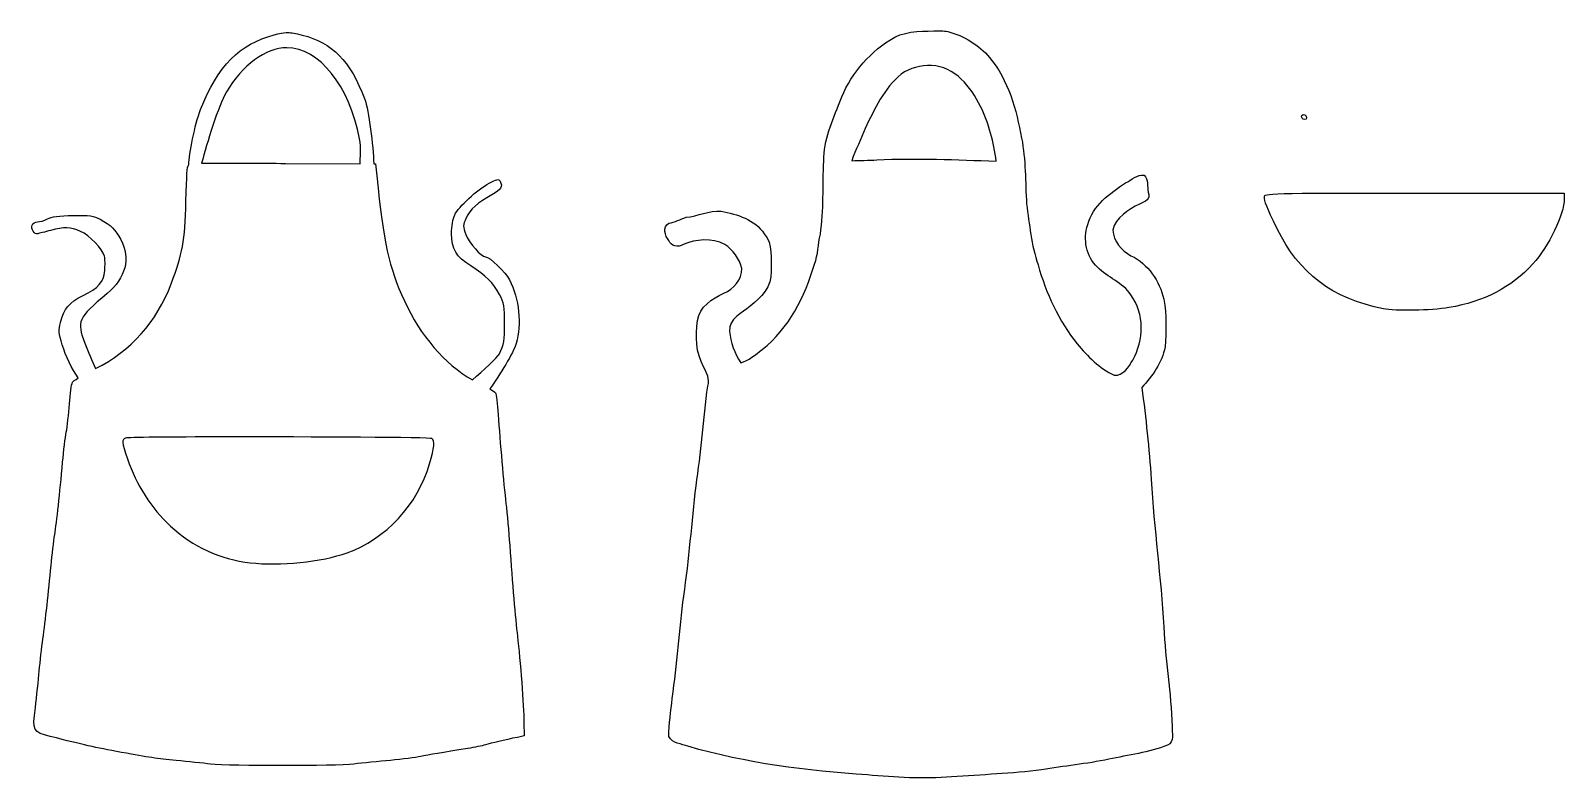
# Model space of a CAD drawing. Header units: centimetres. Extents: x -25.9 to 14.8, y -6.6 to 13.3.
import ezdxf

# ---------------------------------------------------------------- set-up
doc = ezdxf.new("R2010")
doc.units = ezdxf.units.CM
doc.header["$MEASUREMENT"] = 0
doc.layers.add('Layer 1', color=7, linetype='Continuous')

msp = doc.modelspace()

# ---------------------------------------------------------------- linework, layer by layer
at = {"layer": 'Layer 1', "color": 1}
for points, knots in [([(-19.08248, 13.24063), (-19.09611, 13.24082), (-19.10939, 13.24049), (-19.12299, 13.2398), (-19.12299, 13.2398), (-19.20763, 13.23553), (-19.29601, 13.21398), (-19.4438, 13.17613), (-19.4438, 13.17613), (-20.36234, 12.94089), (-20.94269, 12.353), (-21.39841, 11.19506), (-21.39841, 11.19506), (-21.55436, 10.79882), (-21.69681, 10.01064), (-21.71012, 9.73902), (-21.71012, 9.73902), (-21.75769, 9.67909), (-21.76523, 9.4839), (-21.78536, 8.76668), (-21.78536, 8.76668), (-21.81573, 7.68464), (-21.86805, 7.39306), (-22.17645, 6.57808), (-22.17645, 6.57808), (-22.5576, 5.57085), (-23.24579, 4.80058), (-24.18232, 4.33243), (-24.18232, 4.33243), (-24.27014, 4.53919), (-24.37811, 4.77531), (-24.46344, 5.00133), (-24.46344, 5.00133), (-24.68818, 5.5966), (-24.66022, 5.65935), (-23.8764, 6.31929), (-23.8764, 6.31929), (-23.377, 6.73976), (-23.25168, 7.23838), (-23.51591, 7.75631), (-23.51591, 7.75631), (-23.64115, 8.0018), (-23.78325, 8.14187), (-24.05583, 8.28796), (-24.05583, 8.28796), (-24.23107, 8.38188), (-24.33813, 8.39671), (-24.78343, 8.38966), (-24.78343, 8.38966), (-25.14333, 8.38396), (-25.35311, 8.35595), (-25.4606, 8.30036), (-25.4606, 8.30036), (-25.5463, 8.25604), (-25.66478, 8.22016), (-25.72353, 8.22016), (-25.72353, 8.22016), (-25.78228, 8.22016), (-25.84471, 8.18201), (-25.86244, 8.13582), (-25.86244, 8.13582), (-25.90289, 8.0304), (-25.80789, 7.88025), (-25.71609, 7.90431), (-25.71609, 7.90431), (-25.67817, 7.91425), (-25.52503, 7.95497), (-25.37544, 7.99443), (-25.37544, 7.99443), (-25.01295, 8.09007), (-24.85275, 8.08464), (-24.58252, 7.9688), (-24.58252, 7.9688), (-24.34158, 7.86552), (-23.99488, 7.50593), (-23.94504, 7.30734), (-23.94504, 7.30734), (-23.92852, 7.24153), (-23.92657, 7.07251), (-23.94008, 6.93196), (-23.94008, 6.93196), (-23.97056, 6.6148), (-24.09374, 6.47433), (-24.5296, 6.25975), (-24.5296, 6.25975), (-24.88137, 6.08657), (-25.01163, 5.92732), (-25.11168, 5.54951), (-25.11168, 5.54951), (-25.16441, 5.35041), (-25.15871, 5.27248), (-25.06455, 4.96081), (-25.06455, 4.96081), (-24.97279, 4.65707), (-24.81329, 4.32849), (-24.63956, 4.08438), (-24.63956, 4.08438), (-24.72551, 4.03123), (-24.78467, 3.98865), (-24.79583, 3.9678), (-24.79583, 3.9678), (-24.82118, 3.92043), (-24.85739, 3.66276), (-24.87603, 3.39481), (-24.87603, 3.39481), (-24.89467, 3.12686), (-24.93121, 2.79183), (-24.95789, 2.65067), (-24.95789, 2.65067), (-24.98456, 2.50951), (-25.02834, 2.15169), (-25.05463, 1.85527), (-25.05463, 1.85527), (-25.12874, 1.01953), (-25.21071, 0.26836), (-25.26547, -0.06957), (-25.26547, -0.06957), (-25.29292, -0.23896), (-25.33722, -0.60912), (-25.36304, -0.89143), (-25.36304, -0.89143), (-25.42678, -1.58843), (-25.5115, -2.3482), (-25.57967, -2.83529), (-25.57967, -2.83529), (-25.6108, -3.05771), (-25.65332, -3.43857), (-25.67475, -3.68196), (-25.67475, -3.68196), (-25.69619, -3.92535), (-25.74309, -4.36282), (-25.77893, -4.65348), (-25.77893, -4.65348), (-25.85622, -5.28019), (-25.8451, -5.30081), (-25.38288, -5.41829), (-25.38288, -5.41829), (-24.47338, -5.64946), (-24.23313, -5.70332), (-23.49111, -5.8408), (-23.49111, -5.8408), (-22.76417, -5.97548), (-22.56445, -6.0053), (-22.04169, -6.0566), (-22.04169, -6.0566), (-21.7381, -6.08639), (-21.32815, -6.12858), (-21.13053, -6.15003), (-21.13053, -6.15003), (-20.61119, -6.20639), (-17.8157, -6.20699), (-17.33211, -6.15086), (-17.33211, -6.15086), (-17.10626, -6.12464), (-16.66796, -6.08021), (-16.35811, -6.05247), (-16.35811, -6.05247), (-16.04826, -6.02473), (-15.68962, -5.97984), (-15.56188, -5.95242), (-15.56188, -5.95242), (-15.34172, -5.90518), (-14.99647, -5.84549), (-14.30428, -5.73662), (-14.30428, -5.73662), (-14.13557, -5.71009), (-13.92829, -5.66749), (-13.84291, -5.64154), (-13.84291, -5.64154), (-13.68807, -5.59446), (-13.33498, -5.51141), (-12.99459, -5.44228), (-12.99459, -5.44228), (-12.99459, -5.44228), (-12.81517, -5.4059), (-12.81517, -5.4059), (-12.81517, -5.4059), (-12.81517, -5.4059), (-12.8193, -5.04789), (-12.8193, -5.04789), (-12.8193, -5.04789), (-12.82451, -4.62737), (-12.91879, -3.38771), (-12.99293, -2.76503), (-12.99293, -2.76503), (-13.04929, -2.29169), (-13.1284, -1.36628), (-13.19881, -0.35236), (-13.19881, -0.35236), (-13.22331, 0.00053), (-13.26769, 0.49737), (-13.2972, 0.75145), (-13.2972, 0.75145), (-13.36023, 1.29419), (-13.45511, 2.38738), (-13.50225, 3.11286), (-13.50225, 3.11286), (-13.5206, 3.39517), (-13.553, 3.6544), (-13.57501, 3.68916), (-13.57501, 3.68916), (-13.5876, 3.70903), (-13.64682, 3.7494), (-13.72715, 3.79499), (-13.72715, 3.79499), (-13.45324, 4.16602), (-13.09635, 4.7528), (-13.02683, 4.99388), (-13.02683, 4.99388), (-12.87555, 5.51853), (-12.9435, 6.17077), (-13.20377, 6.68639), (-13.20377, 6.68639), (-13.30262, 6.88223), (-13.73469, 7.29576), (-13.84042, 7.29576), (-13.84042, 7.29576), (-13.95668, 7.29576), (-14.26744, 7.64947), (-14.35718, 7.88446), (-14.35718, 7.88446), (-14.443, 8.10919), (-14.44268, 8.12786), (-14.35222, 8.32846), (-14.35222, 8.32846), (-14.25201, 8.55069), (-14.05167, 8.72936), (-13.66761, 8.93866), (-13.66761, 8.93866), (-13.42472, 9.07102), (-13.36881, 9.16426), (-13.45429, 9.2975), (-13.45429, 9.2975), (-13.4969, 9.36392), (-13.53653, 9.35696), (-13.7412, 9.24624), (-13.7412, 9.24624), (-14.06331, 9.07198), (-14.55347, 8.62155), (-14.65567, 8.40619), (-14.65567, 8.40619), (-14.70519, 8.30184), (-14.74001, 8.09938), (-14.74001, 7.9101), (-14.74001, 7.9101), (-14.74001, 7.5009), (-14.61799, 7.29572), (-14.23151, 7.05268), (-14.23151, 7.05268), (-13.8327, 6.80189), (-13.62427, 6.59519), (-13.46753, 6.29531), (-13.46753, 6.29531), (-13.34895, 6.06845), (-13.33281, 5.97842), (-13.33276, 5.52471), (-13.33276, 5.52471), (-13.33271, 5.07213), (-13.34956, 4.97789), (-13.47167, 4.72517), (-13.47167, 4.72517), (-13.52164, 4.62175), (-13.90033, 4.28101), (-14.18522, 4.03147), (-14.18522, 4.03147), (-14.92389, 4.45734), (-15.56841, 5.20189), (-15.991, 6.12664), (-15.991, 6.12664), (-16.40625, 7.03533), (-16.54131, 7.64592), (-16.72357, 9.43807), (-16.72357, 9.43807), (-16.72357, 9.43807), (-16.75582, 9.75805), (-16.75582, 9.75805), (-16.75582, 9.75805), (-16.75582, 9.75805), (-16.80295, 9.75805), (-16.80295, 9.75805), (-16.80295, 9.75805), (-16.8221, 10.24048), (-16.92375, 11.15319), (-17.05017, 11.49107), (-17.05017, 11.49107), (-17.42013, 12.47988), (-17.91085, 12.97987), (-18.69968, 13.17117), (-18.69968, 13.17117), (-18.88538, 13.2162), (-18.98712, 13.23926), (-19.0825, 13.24062), (-19.0825, 13.24062), (-19.0825, 13.24062), (-19.08248, 13.24063), (-19.08248, 13.24063)], [0, 0, 0, 0, 0.01333333, 0.01333333, 0.01333333, 0.01333333, 0.02666667, 0.02666667, 0.02666667, 0.02666667, 0.04, 0.04, 0.04, 0.04, 0.05333333, 0.05333333, 0.05333333, 0.05333333, 0.06666667, 0.06666667, 0.06666667, 0.06666667, 0.08, 0.08, 0.08, 0.08, 0.09333333, 0.09333333, 0.09333333, 0.09333333, 0.10666667, 0.10666667, 0.10666667, 0.10666667, 0.12, 0.12, 0.12, 0.12, 0.13333333, 0.13333333, 0.13333333, 0.13333333, 0.14666667, 0.14666667, 0.14666667, 0.14666667, 0.16, 0.16, 0.16, 0.16, 0.17333333, 0.17333333, 0.17333333, 0.17333333, 0.18666667, 0.18666667, 0.18666667, 0.18666667, 0.2, 0.2, 0.2, 0.2, 0.21333333, 0.21333333, 0.21333333, 0.21333333, 0.22666667, 0.22666667, 0.22666667, 0.22666667, 0.24, 0.24, 0.24, 0.24, 0.25333333, 0.25333333, 0.25333333, 0.25333333, 0.26666667, 0.26666667, 0.26666667, 0.26666667, 0.28, 0.28, 0.28, 0.28, 0.29333333, 0.29333333, 0.29333333, 0.29333333, 0.30666667, 0.30666667, 0.30666667, 0.30666667, 0.32, 0.32, 0.32, 0.32, 0.33333333, 0.33333333, 0.33333333, 0.33333333, 0.34666667, 0.34666667, 0.34666667, 0.34666667, 0.36, 0.36, 0.36, 0.36, 0.37333333, 0.37333333, 0.37333333, 0.37333333, 0.38666667, 0.38666667, 0.38666667, 0.38666667, 0.4, 0.4, 0.4, 0.4, 0.41333333, 0.41333333, 0.41333333, 0.41333333, 0.42666667, 0.42666667, 0.42666667, 0.42666667, 0.44, 0.44, 0.44, 0.44, 0.45333333, 0.45333333, 0.45333333, 0.45333333, 0.46666667, 0.46666667, 0.46666667, 0.46666667, 0.48, 0.48, 0.48, 0.48, 0.49333333, 0.49333333, 0.49333333, 0.49333333, 0.50666667, 0.50666667, 0.50666667, 0.50666667, 0.52, 0.52, 0.52, 0.52, 0.53333333, 0.53333333, 0.53333333, 0.53333333, 0.54666667, 0.54666667, 0.54666667, 0.54666667, 0.56, 0.56, 0.56, 0.56, 0.57333333, 0.57333333, 0.57333333, 0.57333333, 0.58666667, 0.58666667, 0.58666667, 0.58666667, 0.6, 0.6, 0.6, 0.6, 0.61333333, 0.61333333, 0.61333333, 0.61333333, 0.62666667, 0.62666667, 0.62666667, 0.62666667, 0.64, 0.64, 0.64, 0.64, 0.65333333, 0.65333333, 0.65333333, 0.65333333, 0.66666667, 0.66666667, 0.66666667, 0.66666667, 0.68, 0.68, 0.68, 0.68, 0.69333333, 0.69333333, 0.69333333, 0.69333333, 0.70666667, 0.70666667, 0.70666667, 0.70666667, 0.72, 0.72, 0.72, 0.72, 0.73333333, 0.73333333, 0.73333333, 0.73333333, 0.74666667, 0.74666667, 0.74666667, 0.74666667, 0.76, 0.76, 0.76, 0.76, 0.77333333, 0.77333333, 0.77333333, 0.77333333, 0.78666667, 0.78666667, 0.78666667, 0.78666667, 0.8, 0.8, 0.8, 0.8, 0.81333333, 0.81333333, 0.81333333, 0.81333333, 0.82666667, 0.82666667, 0.82666667, 0.82666667, 0.84, 0.84, 0.84, 0.84, 0.85333333, 0.85333333, 0.85333333, 0.85333333, 0.86666667, 0.86666667, 0.86666667, 0.86666667, 0.88, 0.88, 0.88, 0.88, 0.89333333, 0.89333333, 0.89333333, 0.89333333, 0.90666667, 0.90666667, 0.90666667, 0.90666667, 0.92, 0.92, 0.92, 0.92, 0.93333333, 0.93333333, 0.93333333, 0.93333333, 0.94666667, 0.94666667, 0.94666667, 0.94666667, 0.96, 0.96, 0.96, 0.96, 0.97333333, 0.97333333, 0.97333333, 0.97333333, 1, 1, 1, 1]), ([(-19.10894, 12.83715), (-18.25501, 12.83715), (-17.4407, 11.82047), (-17.17831, 10.42531), (-17.17831, 10.42531), (-17.12995, 10.16817), (-17.16536, 9.91316), (-17.16425, 9.76054), (-17.16425, 9.76054), (-17.16425, 9.76054), (-19.14863, 9.77129), (-19.14863, 9.77129), (-19.14863, 9.77129), (-19.80652, 9.77509), (-20.4168, 9.77691), (-20.87008, 9.77625), (-20.87008, 9.77625), (-21.07586, 9.77595), (-21.23712, 9.77494), (-21.36783, 9.77377), (-21.36783, 9.77377), (-21.22257, 10.31328), (-20.93751, 11.27124), (-20.70885, 11.66554), (-20.70885, 11.66554), (-20.30113, 12.36862), (-19.66101, 12.83715), (-19.10895, 12.83715), (-19.10895, 12.83715), (-19.10895, 12.83715), (-19.10894, 12.83715), (-19.10894, 12.83715)], [0, 0, 0, 0, 0.11111111, 0.11111111, 0.11111111, 0.11111111, 0.22222222, 0.22222222, 0.22222222, 0.22222222, 0.33333333, 0.33333333, 0.33333333, 0.33333333, 0.44444444, 0.44444444, 0.44444444, 0.44444444, 0.55555556, 0.55555556, 0.55555556, 0.55555556, 0.66666667, 0.66666667, 0.66666667, 0.66666667, 0.77777778, 0.77777778, 0.77777778, 0.77777778, 1, 1, 1, 1]), ([(-20.7783, 2.52088), (-18.42029, 2.52425), (-15.30829, 2.50729), (-15.25926, 2.47623), (-15.25926, 2.47623), (-15.17918, 2.42551), (-15.19631, 2.24485), (-15.32293, 1.80402), (-15.32293, 1.80402), (-15.6297, 0.73599), (-16.49099, -0.19132), (-17.51153, -0.55243), (-17.51153, -0.55243), (-18.18441, -0.79052), (-19.30316, -0.905), (-20.07799, -0.81536), (-20.07799, -0.81536), (-20.87181, -0.72353), (-21.61085, -0.38541), (-22.19135, 0.15202), (-22.19135, 0.15202), (-22.70063, 0.62353), (-23.10504, 1.25537), (-23.33402, 1.93713), (-23.33402, 1.93713), (-23.48786, 2.39516), (-23.49293, 2.44947), (-23.38446, 2.4911), (-23.38446, 2.4911), (-23.33627, 2.50959), (-22.19312, 2.51884), (-20.77831, 2.52087), (-20.77831, 2.52087), (-20.77831, 2.52087), (-20.7783, 2.52088), (-20.7783, 2.52088)], [0, 0, 0, 0, 0.1, 0.1, 0.1, 0.1, 0.2, 0.2, 0.2, 0.2, 0.3, 0.3, 0.3, 0.3, 0.4, 0.4, 0.4, 0.4, 0.5, 0.5, 0.5, 0.5, 0.6, 0.6, 0.6, 0.6, 0.7, 0.7, 0.7, 0.7, 0.8, 0.8, 0.8, 0.8, 1, 1, 1, 1])]:
    msp.add_open_spline(points, degree=3, knots=knots, dxfattribs=at)
at = {"layer": 'Layer 1'}
for points, knots in [([(-1.94693, 13.28159), (-2.34883, 13.27729), (-2.77499, 13.27311), (-3.11854, 13.04016), (-3.11854, 13.04016), (-3.71728, 12.65379), (-4.19491, 12.07815), (-4.44237, 11.40591), (-4.44237, 11.40591), (-4.63503, 10.89808), (-4.87679, 10.38831), (-4.86925, 9.83294), (-4.86925, 9.83294), (-4.90415, 9.18688), (-4.86068, 8.52859), (-4.95822, 7.89071), (-4.95822, 7.89071), (-5.02382, 7.6294), (-5.01305, 7.35233), (-5.1156, 7.09977), (-5.1156, 7.09977), (-5.36537, 6.24343), (-5.78987, 5.39939), (-6.50273, 4.83478), (-6.50273, 4.83478), (-6.68053, 4.70357), (-6.85703, 4.53955), (-7.07158, 4.48834), (-7.07158, 4.48834), (-7.23525, 4.73066), (-7.33487, 5.0296), (-7.36924, 5.31847), (-7.36924, 5.31847), (-7.38878, 5.65168), (-7.0365, 5.80601), (-6.82175, 5.98635), (-6.82175, 5.98635), (-6.54076, 6.21351), (-6.23387, 6.51135), (-6.26709, 6.90679), (-6.26709, 6.90679), (-6.27336, 7.2433), (-6.20908, 7.62996), (-6.44734, 7.90559), (-6.44734, 7.90559), (-6.69958, 8.28351), (-7.16384, 8.42304), (-7.58753, 8.5009), (-7.58753, 8.5009), (-7.91022, 8.53631), (-8.20343, 8.36481), (-8.51936, 8.34215), (-8.51936, 8.34215), (-8.67503, 8.29659), (-8.8147, 8.20377), (-8.97742, 8.18423), (-8.97742, 8.18423), (-9.15733, 8.09082), (-9.07637, 7.84973), (-8.98155, 7.72534), (-8.98155, 7.72534), (-8.91717, 7.57612), (-8.73327, 7.53735), (-8.60121, 7.61703), (-8.60121, 7.61703), (-8.25797, 7.76611), (-7.83364, 7.79912), (-7.49409, 7.62447), (-7.49409, 7.62447), (-7.27093, 7.47771), (-7.10596, 7.23568), (-7.04016, 6.9812), (-7.04016, 6.9812), (-7.04301, 6.69157), (-7.25763, 6.43567), (-7.5222, 6.32884), (-7.5222, 6.32884), (-7.82924, 6.18591), (-8.16333, 5.9687), (-8.21342, 5.60537), (-8.21342, 5.60537), (-8.27694, 5.19307), (-8.26226, 4.75093), (-8.05531, 4.38053), (-8.05531, 4.38053), (-7.97836, 4.21611), (-7.87936, 4.055), (-7.94619, 3.86903), (-7.94619, 3.86903), (-8.06143, 2.98646), (-8.12005, 2.09747), (-8.25626, 1.21968), (-8.25626, 1.21968), (-8.36733, 0.24683), (-8.43927, -0.73107), (-8.58218, -1.69795), (-8.58218, -1.69795), (-8.68822, -2.60216), (-8.75729, -3.50961), (-8.88778, -4.40893), (-8.88778, -4.40893), (-8.9139, -4.74597), (-8.98824, -5.08569), (-8.97575, -5.42278), (-8.97575, -5.42278), (-8.88986, -5.60976), (-8.63651, -5.60977), (-8.47072, -5.68046), (-8.47072, -5.68046), (-6.9211, -6.12629), (-5.31718, -6.33844), (-3.71086, -6.43726), (-3.71086, -6.43726), (-2.96842, -6.50388), (-2.22206, -6.55485), (-1.47759, -6.48713), (-1.47759, -6.48713), (-0.68192, -6.43348), (0.11996, -6.40376), (0.90975, -6.30334), (0.90975, -6.30334), (1.49875, -6.20326), (2.10278, -6.14718), (2.69312, -6.02402), (2.69312, -6.02402), (3.21378, -5.91462), (3.75095, -5.83626), (4.24928, -5.65428), (4.24928, -5.65428), (4.43877, -5.56852), (4.36131, -5.31297), (4.37119, -5.15079), (4.37119, -5.15079), (4.34324, -4.26732), (4.19185, -3.39795), (4.15306, -2.51491), (4.15306, -2.51491), (4.07078, -1.20921), (3.89251, 0.08791), (3.8172, 1.39413), (3.8172, 1.39413), (3.7577, 2.20984), (3.67941, 3.02343), (3.5655, 3.83268), (3.5655, 3.83268), (3.8477, 4.13337), (4.10529, 4.49262), (4.18396, 4.90424), (4.18396, 4.90424), (4.21204, 5.32442), (4.22501, 5.7554), (4.15347, 6.17197), (4.15347, 6.17197), (4.03348, 6.65322), (3.73577, 7.10701), (3.27942, 7.32435), (3.27942, 7.32435), (3.02915, 7.45598), (2.81809, 7.71143), (2.7949, 7.99821), (2.7949, 7.99821), (2.87162, 8.34194), (3.21103, 8.54369), (3.50408, 8.69376), (3.50408, 8.69376), (3.65581, 8.75614), (3.8113, 8.81574), (3.73381, 9.00908), (3.73381, 9.00908), (3.71025, 9.15572), (3.74236, 9.34635), (3.62917, 9.4559), (3.62917, 9.4559), (3.44582, 9.48618), (3.28983, 9.32889), (3.13473, 9.25333), (3.13473, 9.25333), (2.72209, 8.97475), (2.26308, 8.66081), (2.13232, 8.14903), (2.13232, 8.14903), (2.00469, 7.7602), (2.08817, 7.30039), (2.39225, 7.01843), (2.39225, 7.01843), (2.65719, 6.73483), (3.06662, 6.62263), (3.27612, 6.28421), (3.27612, 6.28421), (3.64164, 5.78194), (3.62949, 5.08244), (3.32656, 4.5578), (3.32656, 4.5578), (3.22388, 4.38106), (3.07015, 4.1344), (2.83295, 4.15348), (2.83295, 4.15348), (2.44337, 4.33409), (2.12875, 4.65768), (1.85689, 4.98556), (1.85689, 4.98556), (1.35585, 5.59839), (1.03246, 6.32861), (0.81489, 7.08496), (0.81489, 7.08496), (0.63561, 7.60265), (0.58743, 8.15624), (0.51206, 8.69439), (0.51206, 8.69439), (0.47312, 9.27636), (0.49329, 9.86402), (0.37872, 10.4383), (0.37872, 10.4383), (0.24117, 11.19562), (0.02953, 11.98186), (-0.47021, 12.58128), (-0.47021, 12.58128), (-0.75744, 12.90892), (-1.15044, 13.15419), (-1.57319, 13.26589), (-1.57319, 13.26589), (-1.69596, 13.28809), (-1.82238, 13.28368), (-1.94691, 13.2816), (-1.94691, 13.2816), (-1.94691, 13.2816), (-1.94693, 13.28159), (-1.94693, 13.28159)], [0, 0, 0, 0, 0.01724138, 0.01724138, 0.01724138, 0.01724138, 0.03448276, 0.03448276, 0.03448276, 0.03448276, 0.05172414, 0.05172414, 0.05172414, 0.05172414, 0.06896552, 0.06896552, 0.06896552, 0.06896552, 0.0862069, 0.0862069, 0.0862069, 0.0862069, 0.10344828, 0.10344828, 0.10344828, 0.10344828, 0.12068966, 0.12068966, 0.12068966, 0.12068966, 0.13793103, 0.13793103, 0.13793103, 0.13793103, 0.15517241, 0.15517241, 0.15517241, 0.15517241, 0.17241379, 0.17241379, 0.17241379, 0.17241379, 0.18965517, 0.18965517, 0.18965517, 0.18965517, 0.20689655, 0.20689655, 0.20689655, 0.20689655, 0.22413793, 0.22413793, 0.22413793, 0.22413793, 0.24137931, 0.24137931, 0.24137931, 0.24137931, 0.25862069, 0.25862069, 0.25862069, 0.25862069, 0.27586207, 0.27586207, 0.27586207, 0.27586207, 0.29310345, 0.29310345, 0.29310345, 0.29310345, 0.31034483, 0.31034483, 0.31034483, 0.31034483, 0.32758621, 0.32758621, 0.32758621, 0.32758621, 0.34482759, 0.34482759, 0.34482759, 0.34482759, 0.36206897, 0.36206897, 0.36206897, 0.36206897, 0.37931034, 0.37931034, 0.37931034, 0.37931034, 0.39655172, 0.39655172, 0.39655172, 0.39655172, 0.4137931, 0.4137931, 0.4137931, 0.4137931, 0.43103448, 0.43103448, 0.43103448, 0.43103448, 0.44827586, 0.44827586, 0.44827586, 0.44827586, 0.46551724, 0.46551724, 0.46551724, 0.46551724, 0.48275862, 0.48275862, 0.48275862, 0.48275862, 0.5, 0.5, 0.5, 0.5, 0.51724138, 0.51724138, 0.51724138, 0.51724138, 0.53448276, 0.53448276, 0.53448276, 0.53448276, 0.55172414, 0.55172414, 0.55172414, 0.55172414, 0.56896552, 0.56896552, 0.56896552, 0.56896552, 0.5862069, 0.5862069, 0.5862069, 0.5862069, 0.60344828, 0.60344828, 0.60344828, 0.60344828, 0.62068966, 0.62068966, 0.62068966, 0.62068966, 0.63793103, 0.63793103, 0.63793103, 0.63793103, 0.65517241, 0.65517241, 0.65517241, 0.65517241, 0.67241379, 0.67241379, 0.67241379, 0.67241379, 0.68965517, 0.68965517, 0.68965517, 0.68965517, 0.70689655, 0.70689655, 0.70689655, 0.70689655, 0.72413793, 0.72413793, 0.72413793, 0.72413793, 0.74137931, 0.74137931, 0.74137931, 0.74137931, 0.75862069, 0.75862069, 0.75862069, 0.75862069, 0.77586207, 0.77586207, 0.77586207, 0.77586207, 0.79310345, 0.79310345, 0.79310345, 0.79310345, 0.81034483, 0.81034483, 0.81034483, 0.81034483, 0.82758621, 0.82758621, 0.82758621, 0.82758621, 0.84482759, 0.84482759, 0.84482759, 0.84482759, 0.86206897, 0.86206897, 0.86206897, 0.86206897, 0.87931034, 0.87931034, 0.87931034, 0.87931034, 0.89655172, 0.89655172, 0.89655172, 0.89655172, 0.9137931, 0.9137931, 0.9137931, 0.9137931, 0.93103448, 0.93103448, 0.93103448, 0.93103448, 0.94827586, 0.94827586, 0.94827586, 0.94827586, 0.96551724, 0.96551724, 0.96551724, 0.96551724, 1, 1, 1, 1]), ([(-2.00977, 12.36878), (-1.39765, 12.33283), (-0.95838, 11.80302), (-0.7114, 11.28265), (-0.7114, 11.28265), (-0.49019, 10.8258), (-0.35696, 10.33298), (-0.29328, 9.83126), (-0.29328, 9.83126), (-1.34886, 9.86339), (-2.40487, 9.91951), (-3.46074, 9.86275), (-3.46074, 9.86275), (-3.6815, 9.85662), (-3.91023, 9.84386), (-4.12644, 9.842), (-4.12644, 9.842), (-4.03044, 10.1369), (-3.87085, 10.40345), (-3.77378, 10.69648), (-3.77378, 10.69648), (-3.51687, 11.20576), (-3.27304, 11.7708), (-2.8151, 12.13313), (-2.8151, 12.13313), (-2.58553, 12.30995), (-2.29426, 12.36746), (-2.00977, 12.36877), (-2.00977, 12.36877), (-2.00977, 12.36877), (-2.00977, 12.36878), (-2.00977, 12.36878)], [0, 0, 0, 0, 0.11111111, 0.11111111, 0.11111111, 0.11111111, 0.22222222, 0.22222222, 0.22222222, 0.22222222, 0.33333333, 0.33333333, 0.33333333, 0.33333333, 0.44444444, 0.44444444, 0.44444444, 0.44444444, 0.55555556, 0.55555556, 0.55555556, 0.55555556, 0.66666667, 0.66666667, 0.66666667, 0.66666667, 0.77777778, 0.77777778, 0.77777778, 0.77777778, 1, 1, 1, 1])]:
    msp.add_open_spline(points, degree=3, knots=knots, dxfattribs=at)
at = {"layer": 'Layer 1', "color": 9}
msp.add_open_spline([(7.93767, 10.97923), (7.93767, 11.0489), (7.8471, 11.09467), (7.81429, 11.04159), (7.81429, 11.04159), (7.78361, 10.99195), (7.82806, 10.93093), (7.8949, 10.93093), (7.8949, 10.93093), (7.91843, 10.93093), (7.93767, 10.95266), (7.93767, 10.97923)], degree=3, knots=[0, 0, 0, 0, 0.25, 0.25, 0.25, 0.25, 0.5, 0.5, 0.5, 0.5, 1, 1, 1, 1], dxfattribs=at)
at = {"layer": 'Layer 1', "color": 254}
msp.add_open_spline([(11.71185, 5.94862), (12.64492, 6.10477), (13.36102, 6.47735), (13.93773, 7.10672), (13.93773, 7.10672), (14.35397, 7.56097), (14.77333, 8.42648), (14.77333, 8.8313), (14.77333, 8.8313), (14.77333, 8.8313), (14.77333, 8.98349), (14.77333, 8.98349), (14.77333, 8.98349), (14.77333, 8.98349), (10.7953, 8.98349), (10.7953, 8.98349), (10.7953, 8.98349), (6.88344, 8.98349), (6.81727, 8.98182), (6.81727, 8.88325), (6.81727, 8.88325), (6.81727, 8.76114), (6.87009, 8.62938), (7.15775, 8.0339), (7.15775, 8.0339), (7.72415, 6.86141), (8.62102, 6.18631), (9.97403, 5.91402), (9.97403, 5.91402), (10.29007, 5.85042), (11.23778, 5.86929), (11.71186, 5.94862), (11.71186, 5.94862), (11.71186, 5.94862), (11.71185, 5.94862), (11.71185, 5.94862)], degree=3, knots=[0, 0, 0, 0, 0.1, 0.1, 0.1, 0.1, 0.2, 0.2, 0.2, 0.2, 0.3, 0.3, 0.3, 0.3, 0.4, 0.4, 0.4, 0.4, 0.5, 0.5, 0.5, 0.5, 0.6, 0.6, 0.6, 0.6, 0.7, 0.7, 0.7, 0.7, 0.8, 0.8, 0.8, 0.8, 1, 1, 1, 1], dxfattribs=at)

doc.saveas('drawing.dxf')
